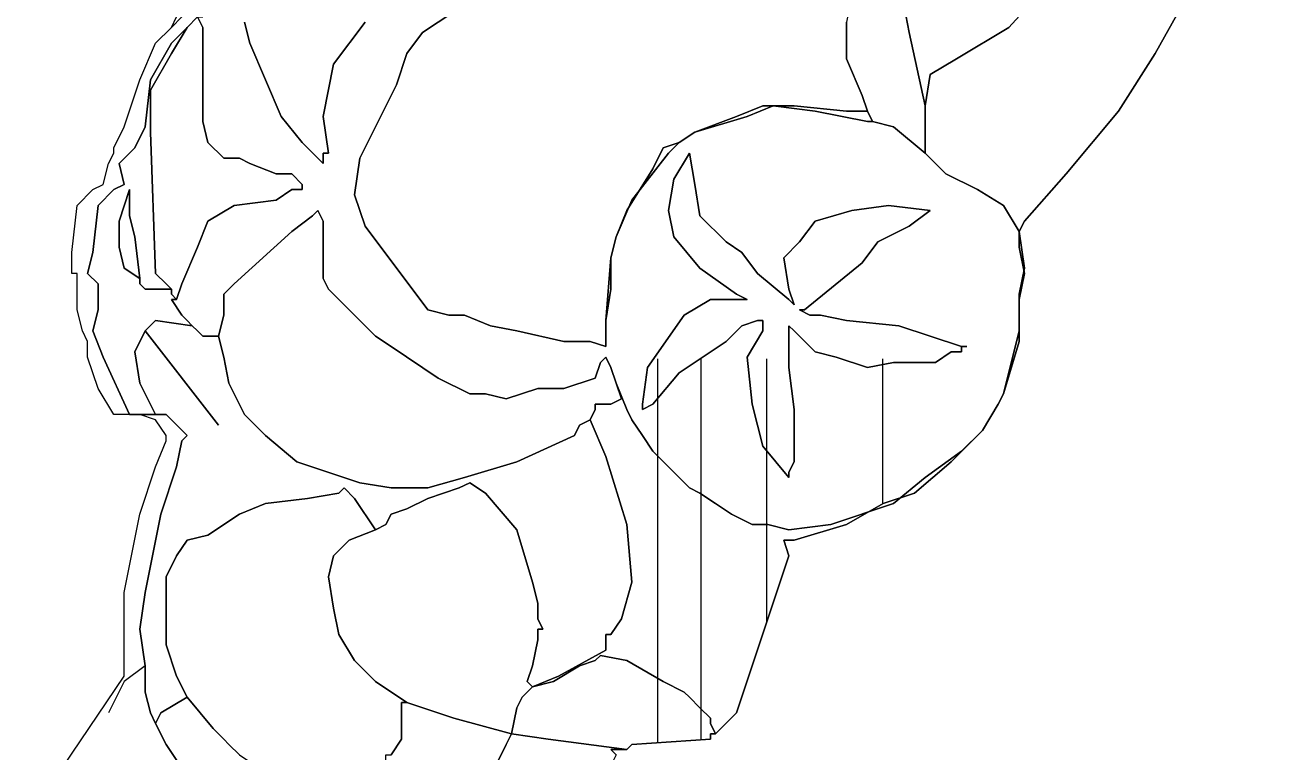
# Model space of a CAD drawing. Header units: millimetres. Extents: x 0 to 13338, y 0 to 11580.
# Drawn here: x 9362 to 9432.8, y 981.4 to 1022.9 of the extents above; entities that cross this region are included whole.
import ezdxf

# ---------------------------------------------------------------- set-up
doc = ezdxf.new("R2010")
doc.units = ezdxf.units.MM
doc.layers.add('dwgmodels.com', color=250, linetype='Continuous')

# ---------------------------------------------------------------- blocks, each defined once
blk = doc.blocks.new('Public Light 12_side_dwgmodels.com')
at = {"color": 0}
for p, q in [((-6.792, 313.18), (-8.285, 310.493)), ((-8.285, 310.493), (-10.375, 307.209)), ((-10.375, 307.209), (-13.36, 303.626)), ((-13.36, 303.626), (-15.749, 300.939)), ((-15.749, 300.939), (-16.047, 300.342)), ((-16.047, 300.342), (-16.047, 299.446)), ((-16.047, 299.446), (-15.749, 297.954)), ((-15.749, 297.954), (-16.047, 296.461)), ((-16.047, 296.461), (-16.047, 294.073)), ((-16.047, 294.073), (-16.943, 291.087)), ((-16.943, 291.087), (-17.242, 290.49)), ((-17.242, 290.49), (-18.137, 288.997)), ((-18.137, 288.997), (-19.929, 287.206)), ((-19.929, 287.206), (-22.018, 285.415)), ((-22.018, 285.415), (-23.81, 284.817)), ((-23.81, 284.817), (-25.9, 283.623)), ((-25.9, 283.623), (-28.885, 282.728)), ((-29.482, 282.728), (-29.184, 281.832)), ((-28.885, 282.728), (-29.482, 282.728)), ((-29.184, 281.832), (-32.169, 272.875)), ((-65.905, 275.562), (-67.1, 274.667)), ((-65.905, 275.562), (-67.1, 274.667)), ((-65.905, 275.264), (-65.905, 275.562)), ((-65.905, 274.07), (-65.905, 275.264)), ((-72.772, 266.606), (-67.1, 274.965)), ((-67.1, 274.667), (-67.995, 272.875)), ((-67.1, 274.667), (-67.995, 272.875)), ((-65.607, 272.875), (-65.905, 274.07)), ((-65.308, 272.278), (-65.607, 272.875)), ((-32.169, 272.875), (-33.363, 271.681)), ((-64.711, 271.084), (-65.308, 272.278)), ((-63.517, 269.293), (-64.711, 271.084)), ((-38.14, 271.084), (-38.439, 270.786)), ((-33.662, 271.383), (-38.14, 271.084)), ((-33.662, 271.681), (-33.662, 271.383)), ((-33.363, 271.681), (-33.662, 271.681)), ((-39.334, 270.786), (-39.036, 270.487)), ((-38.439, 270.786), (-39.334, 270.786))]:
    blk.add_line(p, q, dxfattribs=at)
for points in [[(-22.615, 313.18), (-22.317, 311.687), (-21.421, 307.507), (-21.123, 309.299), (-19.63, 310.194), (-16.644, 311.986), (-13.36, 315.568)], [(-21.421, 307.507), (-21.123, 309.299), (-19.63, 310.194), (-16.644, 311.986), (-13.36, 315.568), (-9.778, 319.449), (-9.479, 320.644), (-8.882, 321.539), (-7.688, 323.331), (-5.598, 327.51), (-5.3, 330.197), (-5.001, 331.69)], [(-13.36, 315.568), (-16.644, 311.986), (-19.63, 310.194), (-21.123, 309.299), (-21.421, 307.507), (-21.421, 304.82), (-20.227, 303.626), (-18.436, 302.731), (-16.943, 301.835), (-16.047, 300.342), (-15.749, 300.939), (-13.36, 303.626), (-10.375, 307.209), (-8.285, 310.493), (-6.792, 313.18)], [(-2.015, 330.496), (-2.015, 330.197), (-2.911, 326.017), (-3.508, 323.928), (-3.807, 321.539), (-5.3, 317.36), (-6.792, 313.18), (-8.285, 310.493), (-10.375, 307.209), (-13.36, 303.626), (-15.749, 300.939), (-16.047, 300.342)], [(-64.413, 311.986), (-64.114, 312.583), (-63.815, 312.881), (-64.413, 313.478), (-64.413, 314.075), (-64.413, 314.374), (-64.711, 314.374), (-65.308, 315.27), (-65.607, 316.464), (-66.204, 317.36), (-66.801, 320.644), (-67.398, 324.525), (-67.995, 328.107)], [(-60.233, 312.284), (-59.934, 311.09), (-58.143, 306.91), (-56.949, 305.417), (-55.755, 304.223), (-55.755, 304.522), (-55.755, 304.82), (-55.456, 304.82), (-55.755, 306.91), (-55.157, 309.896), (-53.366, 312.284)], [(-48.291, 312.881), (-50.082, 311.687), (-50.978, 310.493), (-51.575, 308.702), (-53.665, 304.522), (-53.963, 302.432), (-53.366, 300.641), (-49.784, 295.864), (-48.589, 295.565), (-47.694, 295.565), (-46.201, 294.968), (-44.708, 294.67), (-42.021, 294.073), (-40.529, 294.073), (-39.633, 293.774), (-39.633, 295.267), (-39.334, 298.849), (-39.036, 300.044), (-38.439, 301.536), (-36.946, 303.925), (-36.349, 305.119), (-35.453, 305.417), (-34.557, 306.015), (-32.169, 306.91), (-30.676, 307.507), (-28.885, 307.507), (-25.9, 307.209), (-25.302, 307.209), (-24.705, 307.209), (-25.004, 308.104), (-25.9, 310.194), (-25.9, 312.284)], [(-22.317, 314.075), (-21.421, 317.36), (-20.227, 319.748), (-21.421, 319.748), (-22.317, 318.852), (-23.511, 317.658), (-24.705, 315.867), (-25.302, 314.673), (-25.302, 314.374), (-25.601, 313.777), (-25.9, 312.284), (-25.9, 310.194), (-25.004, 308.104), (-24.705, 307.209), (-24.407, 306.612), (-23.213, 306.313), (-21.421, 304.82), (-21.421, 307.507), (-22.317, 311.687), (-22.615, 313.18), (-22.317, 314.075), (-22.317, 314.075)], [(-20.227, 319.748), (-21.421, 317.36), (-22.317, 314.075), (-22.615, 313.18), (-22.317, 311.687), (-21.421, 307.507)], [(-62.92, 312.583), (-62.621, 311.986), (-62.621, 306.612), (-62.323, 305.417), (-61.427, 304.522), (-60.83, 304.522), (-60.531, 304.522), (-59.934, 304.223), (-58.442, 303.626), (-57.546, 303.626), (-56.949, 303.029), (-56.949, 302.731), (-57.546, 302.731), (-58.442, 302.133), (-60.83, 301.835), (-62.323, 300.939), (-62.92, 299.446), (-63.815, 297.357), (-64.114, 296.461), (-64.413, 296.461), (-63.815, 295.565), (-63.517, 295.267), (-63.218, 294.968), (-62.92, 294.67), (-62.621, 294.371), (-62.024, 294.371), (-61.726, 294.371), (-61.427, 295.565), (-61.427, 296.76), (-60.83, 297.357), (-57.546, 300.342), (-56.352, 301.238), (-56.053, 301.536), (-55.755, 300.939), (-55.755, 298.551), (-55.755, 297.655), (-55.456, 297.058), (-55.157, 296.76), (-54.56, 296.162), (-53.366, 294.968), (-52.769, 294.371), (-51.873, 293.774), (-49.186, 291.983), (-47.395, 291.087), (-46.5, 291.087), (-45.305, 290.789), (-43.514, 291.386), (-42.021, 291.386), (-40.23, 291.983), (-39.931, 292.878), (-39.633, 293.177), (-39.334, 292.58), (-39.036, 291.684), (-38.439, 290.191), (-38.14, 289.594), (-37.543, 288.699), (-36.946, 287.803), (-36.647, 287.504), (-36.05, 286.907), (-34.856, 285.713), (-34.259, 285.415), (-33.363, 284.817), (-32.468, 284.22), (-31.273, 283.623), (-30.378, 283.623), (-29.184, 283.325), (-26.795, 283.623), (-23.213, 284.817), (-21.421, 286.31), (-19.331, 287.803), (-18.137, 288.997), (-17.242, 290.49), (-16.943, 291.087), (-16.047, 294.67), (-16.047, 296.76), (-15.749, 298.252), (-16.047, 300.342), (-16.943, 301.835), (-18.436, 302.731), (-20.227, 303.626), (-21.421, 304.82), (-23.213, 306.313), (-24.407, 306.612), (-24.705, 306.612), (-27.691, 307.209), (-30.079, 307.507), (-31.572, 306.91), (-34.557, 306.015), (-35.453, 305.417), (-36.05, 304.82), (-38.14, 302.133), (-39.036, 300.044), (-39.334, 298.849), (-39.334, 297.058), (-39.633, 295.267), (-39.633, 293.774), (-40.529, 294.073), (-42.021, 294.073), (-44.708, 294.67), (-46.201, 294.968), (-47.694, 295.565), (-48.589, 295.565), (-49.784, 295.864), (-53.366, 300.641), (-53.963, 302.432), (-53.665, 304.522), (-51.575, 308.702), (-50.978, 310.493), (-50.082, 311.687), (-48.291, 312.881)], [(-53.366, 312.284), (-55.157, 309.896), (-55.755, 306.91), (-55.456, 304.82), (-55.755, 304.82), (-55.755, 304.522), (-55.755, 304.223), (-56.949, 305.417), (-58.143, 306.91), (-59.934, 311.09), (-60.233, 312.284)], [(-60.233, 312.284), (-59.934, 311.09), (-58.143, 306.91), (-56.949, 305.417), (-55.755, 304.223), (-55.755, 304.522), (-55.755, 304.82), (-55.456, 304.82), (-55.755, 306.91), (-55.157, 309.896), (-53.366, 312.284)], [(-48.291, 312.881), (-50.082, 311.687), (-50.978, 310.493), (-51.575, 308.702), (-53.665, 304.522), (-53.963, 302.432), (-53.366, 300.641), (-49.784, 295.864), (-48.589, 295.565), (-47.694, 295.565), (-46.201, 294.968), (-44.708, 294.67), (-42.021, 294.073), (-40.529, 294.073), (-39.633, 293.774), (-39.633, 295.267)], [(-62.621, 311.986), (-62.92, 312.583)], [(-62.92, 312.583), (-63.517, 311.986), (-64.413, 310.493), (-65.607, 308.403), (-65.607, 306.015), (-65.308, 297.954), (-64.711, 297.357), (-64.413, 297.058), (-64.413, 296.76), (-64.114, 296.461), (-63.815, 297.357), (-62.92, 299.446), (-62.323, 300.939), (-60.83, 301.835), (-58.442, 302.133), (-57.546, 302.731), (-56.949, 302.731), (-56.949, 303.029), (-57.546, 303.626), (-58.442, 303.626), (-59.934, 304.223), (-60.531, 304.522), (-60.83, 304.522), (-61.427, 304.522), (-62.323, 305.417), (-62.621, 306.612), (-62.621, 311.986), (-62.621, 311.986)], [(-64.413, 311.986), (-63.815, 312.583)], [(-64.114, 296.461), (-63.815, 297.357), (-62.92, 299.446), (-62.323, 300.939), (-60.83, 301.835), (-58.442, 302.133), (-57.546, 302.731), (-56.949, 302.731), (-56.949, 303.029), (-57.546, 303.626), (-58.442, 303.626), (-59.934, 304.223), (-60.531, 304.522), (-60.83, 304.522), (-61.427, 304.522), (-62.323, 305.417), (-62.621, 306.612), (-62.621, 311.986), (-62.92, 312.583), (-62.621, 312.583)], [(-63.517, 311.986), (-62.92, 312.583)], [(-25.9, 312.284), (-25.9, 310.194), (-25.004, 308.104), (-24.705, 307.209)], [(-66.502, 289.893), (-67.1, 289.893), (-67.697, 289.893), (-68.592, 291.386), (-69.189, 293.177), (-69.189, 294.073), (-69.488, 294.67), (-69.786, 295.864), (-69.786, 297.357), (-69.786, 297.655), (-69.786, 297.954), (-70.085, 297.954), (-70.085, 299.148), (-69.786, 301.835), (-68.891, 302.731), (-68.294, 303.029), (-67.995, 304.223), (-67.697, 304.82), (-67.697, 305.119), (-67.1, 306.313), (-66.204, 309), (-65.308, 311.09), (-64.413, 311.986)], [(-65.308, 289.893), (-66.502, 289.893), (-66.801, 289.893), (-68.294, 293.177), (-68.891, 294.67), (-68.592, 295.864), (-68.592, 297.357), (-69.189, 297.954), (-68.891, 299.148), (-68.592, 301.835), (-67.697, 302.731), (-67.1, 303.029), (-67.398, 304.223), (-66.502, 305.119), (-65.905, 306.313), (-65.607, 309), (-64.413, 311.09), (-63.517, 311.986)], [(-63.517, 311.986), (-64.413, 311.09), (-65.607, 309), (-65.905, 306.313), (-66.502, 305.119), (-67.398, 304.223), (-67.1, 303.029), (-67.697, 302.731), (-68.592, 301.835), (-68.891, 299.148), (-69.189, 297.954), (-68.592, 297.357), (-68.592, 295.864), (-68.891, 294.67), (-68.294, 293.177), (-66.801, 289.893), (-66.502, 289.893), (-65.308, 289.893), (-66.204, 291.684), (-66.502, 293.475), (-65.905, 294.67), (-65.308, 295.267), (-63.218, 294.968), (-63.517, 295.267), (-63.815, 295.565), (-64.413, 296.461), (-64.114, 296.461), (-64.413, 296.76), (-64.413, 297.058), (-65.905, 297.058), (-66.204, 297.357), (-66.204, 297.655), (-67.1, 298.252), (-67.398, 299.446), (-67.398, 300.939), (-66.801, 302.731), (-66.801, 301.835), (-66.801, 301.238), (-66.502, 300.044), (-66.204, 297.655), (-66.204, 297.357), (-65.905, 297.058), (-64.413, 297.058), (-64.711, 297.357), (-65.308, 297.954), (-65.607, 306.015), (-65.607, 308.403), (-64.413, 310.493), (-63.517, 311.986), (-63.517, 311.986)], [(-64.413, 297.058), (-64.711, 297.357), (-65.308, 297.954), (-65.607, 306.015), (-65.607, 308.403), (-64.413, 310.493), (-63.517, 311.986)], [(-34.557, 306.015), (-31.572, 306.91), (-30.079, 307.507), (-27.691, 307.209), (-24.705, 306.612), (-24.407, 306.612)], [(-24.705, 307.209), (-25.302, 307.209), (-25.9, 307.209), (-28.885, 307.507), (-30.676, 307.507), (-32.169, 306.91), (-34.557, 306.015)], [(-32.169, 306.91), (-34.557, 306.015), (-31.572, 306.91), (-30.079, 307.507), (-27.691, 307.209), (-24.705, 306.612), (-24.407, 306.612), (-24.705, 307.209), (-25.302, 307.209), (-25.9, 307.209), (-28.885, 307.507), (-30.676, 307.507), (-32.169, 306.91), (-32.169, 306.91)], [(-24.705, 307.209), (-24.407, 306.612)], [(-21.421, 304.82), (-21.421, 307.507)], [(-24.407, 306.612), (-23.213, 306.313), (-21.421, 304.82)], [(-34.557, 306.015), (-35.453, 305.417)], [(-35.453, 305.417), (-36.349, 305.119), (-36.946, 303.925), (-38.439, 301.536), (-39.036, 300.044)], [(-39.036, 300.044), (-38.14, 302.133), (-36.05, 304.82), (-35.453, 305.417)], [(-36.05, 304.82), (-35.453, 305.417), (-36.349, 305.119), (-36.946, 303.925), (-38.439, 301.536), (-39.036, 300.044), (-38.14, 302.133), (-36.05, 304.82), (-36.05, 304.82)], [(-21.123, 301.536), (-23.511, 301.835), (-25.601, 301.536), (-27.691, 300.939), (-28.586, 299.745), (-29.482, 298.849), (-29.184, 297.058), (-28.885, 296.162), (-29.184, 296.461), (-30.975, 297.954), (-31.871, 299.148), (-32.766, 299.745), (-34.259, 301.238), (-34.557, 303.029), (-34.856, 304.82), (-35.752, 303.328), (-36.05, 301.536), (-35.752, 300.044), (-34.259, 298.252), (-32.169, 296.76), (-31.572, 296.461), (-33.662, 296.461), (-35.155, 295.565), (-37.244, 292.58), (-37.543, 290.49), (-37.543, 290.191), (-36.946, 290.49), (-35.453, 292.281), (-32.766, 294.073), (-31.871, 294.968), (-30.975, 295.267), (-30.676, 295.267), (-30.676, 294.67), (-31.572, 293.177), (-31.273, 290.49), (-30.676, 288.102), (-29.184, 286.31), (-29.184, 286.609), (-28.885, 287.206), (-28.885, 288.699), (-28.885, 290.191), (-29.184, 292.58), (-29.184, 294.073), (-29.184, 294.968), (-28.885, 294.67), (-27.691, 293.475), (-26.497, 293.177), (-24.705, 292.58), (-23.213, 292.878), (-20.824, 292.878), (-19.929, 293.475), (-19.331, 293.475), (-19.331, 293.774), (-19.033, 293.774), (-19.331, 293.774), (-22.914, 294.968), (-25.9, 295.267), (-27.392, 295.565), (-27.989, 295.565), (-28.586, 295.864), (-28.288, 295.864), (-25.004, 298.551), (-24.108, 299.745), (-22.317, 300.641), (-21.123, 301.536)], [(-22.317, 300.641), (-21.123, 301.536), (-23.511, 301.835), (-25.601, 301.536), (-27.691, 300.939), (-28.586, 299.745), (-29.482, 298.849), (-29.184, 297.058), (-28.885, 296.162), (-29.184, 296.461), (-30.975, 297.954), (-31.871, 299.148), (-32.766, 299.745), (-34.259, 301.238), (-34.557, 303.029), (-34.856, 304.82), (-35.752, 303.328), (-36.05, 301.536), (-35.752, 300.044), (-34.259, 298.252), (-32.169, 296.76), (-31.572, 296.461), (-33.662, 296.461), (-35.155, 295.565), (-37.244, 292.58), (-37.543, 290.49), (-37.543, 290.191), (-36.946, 290.49), (-35.453, 292.281), (-32.766, 294.073), (-31.871, 294.968), (-30.975, 295.267), (-30.676, 295.267), (-30.676, 294.67), (-31.572, 293.177), (-31.273, 290.49), (-30.676, 288.102), (-29.184, 286.31), (-29.184, 286.609), (-28.885, 287.206), (-28.885, 288.699), (-28.885, 290.191), (-29.184, 292.58), (-29.184, 294.073), (-29.184, 294.968), (-28.885, 294.67), (-27.691, 293.475), (-26.497, 293.177), (-24.705, 292.58), (-23.213, 292.878), (-20.824, 292.878), (-19.929, 293.475), (-19.331, 293.475), (-19.331, 293.774), (-19.033, 293.774), (-19.331, 293.774), (-22.914, 294.968), (-25.9, 295.267), (-27.392, 295.565), (-27.989, 295.565), (-28.586, 295.864), (-28.288, 295.864), (-25.004, 298.551), (-24.108, 299.745), (-22.317, 300.641), (-22.317, 300.641)], [(-21.123, 301.536), (-22.317, 300.641), (-24.108, 299.745), (-25.004, 298.551), (-28.288, 295.864), (-28.586, 295.864), (-27.989, 295.565), (-27.392, 295.565), (-25.9, 295.267), (-22.914, 294.968), (-19.331, 293.774), (-19.033, 293.774), (-19.331, 293.774), (-19.331, 293.475), (-19.929, 293.475), (-20.824, 292.878), (-23.213, 292.878), (-24.705, 292.58), (-26.497, 293.177), (-27.691, 293.475), (-28.885, 294.67), (-29.184, 294.968), (-29.184, 294.073), (-29.184, 292.58), (-28.885, 290.191), (-28.885, 288.699), (-28.885, 287.206), (-29.184, 286.609), (-29.184, 286.31), (-30.676, 288.102), (-31.273, 290.49), (-31.572, 293.177), (-30.676, 294.67), (-30.676, 295.267), (-30.975, 295.267), (-31.871, 294.968), (-32.766, 294.073), (-35.453, 292.281), (-36.946, 290.49), (-37.543, 290.191), (-37.543, 290.49), (-37.244, 292.58), (-35.155, 295.565), (-33.662, 296.461), (-31.572, 296.461), (-32.169, 296.76), (-34.259, 298.252), (-35.752, 300.044), (-36.05, 301.536), (-35.752, 303.328), (-34.856, 304.82), (-34.557, 303.029), (-34.259, 301.238), (-32.766, 299.745), (-31.871, 299.148), (-30.975, 297.954), (-29.184, 296.461), (-28.885, 296.162), (-29.184, 297.058), (-29.482, 298.849), (-28.586, 299.745), (-27.691, 300.939), (-25.601, 301.536), (-23.511, 301.835), (-21.123, 301.536), (-21.123, 301.536)], [(-21.421, 304.82), (-20.227, 303.626), (-18.436, 302.731), (-16.943, 301.835), (-16.047, 300.342)], [(-66.204, 297.655), (-67.1, 298.252), (-67.398, 299.446), (-67.398, 300.939), (-66.801, 302.731), (-66.801, 301.835), (-66.801, 301.238), (-66.502, 300.044), (-66.204, 297.655)], [(-66.801, 302.731), (-67.398, 300.939), (-67.398, 299.446), (-67.1, 298.252), (-66.204, 297.655), (-66.502, 300.044), (-66.801, 301.238), (-66.801, 301.835), (-66.801, 302.731), (-66.801, 302.731)], [(-39.036, 291.684), (-39.334, 292.58), (-39.633, 293.177), (-39.931, 292.878), (-40.23, 291.983), (-42.021, 291.386), (-43.514, 291.386), (-45.305, 290.789), (-46.5, 291.087), (-47.395, 291.087), (-49.186, 291.983), (-51.873, 293.774), (-52.769, 294.371), (-53.366, 294.968), (-54.56, 296.162), (-55.157, 296.76), (-55.456, 297.058), (-55.755, 297.655), (-55.755, 298.551), (-55.755, 300.939), (-56.053, 301.536), (-56.352, 301.238), (-57.546, 300.342), (-60.83, 297.357), (-61.427, 296.76), (-61.427, 295.565), (-61.726, 294.371), (-61.427, 293.177), (-61.129, 291.684), (-60.233, 289.893), (-59.039, 288.699), (-57.247, 287.206), (-53.665, 286.012), (-51.873, 285.713), (-49.784, 285.713), (-47.694, 286.31), (-44.708, 287.206), (-41.424, 288.699), (-41.126, 289.296), (-40.529, 289.594), (-40.23, 290.191), (-40.23, 290.49), (-39.931, 290.49), (-39.334, 290.49), (-38.737, 290.789), (-39.036, 291.684), (-39.036, 291.684)], [(-39.036, 291.684), (-39.334, 292.58), (-39.633, 293.177), (-39.931, 292.878), (-40.23, 291.983), (-42.021, 291.386), (-43.514, 291.386), (-45.305, 290.789), (-46.5, 291.087), (-47.395, 291.087), (-49.186, 291.983), (-51.873, 293.774), (-52.769, 294.371), (-53.366, 294.968), (-54.56, 296.162), (-55.157, 296.76), (-55.456, 297.058), (-55.755, 297.655), (-55.755, 298.551), (-55.755, 300.939), (-56.053, 301.536), (-56.352, 301.238), (-57.546, 300.342), (-60.83, 297.357), (-61.427, 296.76), (-61.427, 295.565), (-61.726, 294.371)], [(-39.036, 300.044), (-39.334, 298.849)], [(-16.047, 300.342), (-16.047, 299.446), (-15.749, 297.954), (-16.047, 296.461), (-16.047, 294.073), (-16.943, 291.087)], [(-16.047, 300.342), (-15.749, 298.252), (-16.047, 296.76), (-16.047, 294.67), (-16.943, 291.087)], [(-16.047, 294.67), (-16.943, 291.087), (-16.047, 294.073), (-16.047, 296.461), (-15.749, 297.954), (-16.047, 299.446), (-16.047, 300.342), (-15.749, 298.252), (-16.047, 296.76), (-16.047, 294.67), (-16.047, 294.67)], [(-39.334, 298.849), (-39.633, 295.267)], [(-39.633, 295.267), (-39.334, 297.058), (-39.334, 298.849)], [(-39.334, 297.058), (-39.334, 298.849), (-39.633, 295.267), (-39.334, 297.058), (-39.334, 297.058)], [(-66.204, 297.655), (-66.204, 297.357), (-65.905, 297.058), (-64.413, 297.058)], [(-64.114, 296.461), (-64.413, 296.76), (-64.413, 297.058)], [(-63.517, 295.267), (-63.815, 295.565), (-64.413, 296.461), (-64.114, 296.461)], [(-40.529, 289.594), (-41.126, 289.296), (-41.424, 288.699), (-44.708, 287.206), (-47.694, 286.31), (-49.784, 285.713), (-51.873, 285.713), (-53.665, 286.012), (-57.247, 287.206), (-59.039, 288.699), (-60.233, 289.893), (-61.129, 291.684), (-61.427, 293.177), (-61.726, 294.371), (-62.024, 294.371), (-62.621, 294.371), (-62.92, 294.67), (-63.218, 294.968), (-65.308, 295.267), (-65.905, 294.67), (-61.726, 289.296), (-65.905, 294.67), (-66.502, 293.475), (-66.204, 291.684), (-65.308, 289.893), (-64.711, 289.893), (-64.413, 289.594), (-63.517, 288.699), (-63.815, 288.4), (-64.114, 286.907), (-65.01, 284.22), (-65.905, 279.742), (-66.204, 277.652), (-65.905, 275.562), (-65.905, 275.264), (-65.905, 274.07), (-65.607, 272.875), (-65.308, 272.278), (-65.01, 272.875), (-63.517, 273.771), (-64.114, 274.965), (-64.711, 276.757), (-64.711, 278.846), (-64.711, 280.638), (-64.114, 281.832), (-63.517, 282.728), (-62.323, 283.026), (-60.531, 284.22), (-59.039, 284.817), (-56.65, 285.116), (-54.859, 285.415), (-54.56, 285.713), (-53.963, 285.116), (-52.769, 283.325), (-52.172, 283.623), (-51.873, 284.22), (-50.978, 284.519), (-49.784, 285.116), (-47.992, 285.713), (-47.395, 286.012), (-46.5, 285.415), (-44.708, 283.325), (-43.813, 280.339), (-43.514, 279.145), (-43.514, 278.548), (-43.514, 278.249), (-43.215, 277.652), (-43.514, 277.652), (-43.514, 277.055), (-43.813, 275.562), (-44.111, 274.667), (-43.813, 274.368), (-42.32, 274.965), (-39.633, 276.458), (-39.633, 277.055), (-39.633, 277.354), (-39.334, 277.354), (-38.737, 278.249), (-38.14, 280.339), (-38.439, 283.623), (-39.633, 287.504), (-40.529, 289.594), (-40.529, 289.594)], [(-63.218, 294.968), (-65.308, 295.267), (-65.905, 294.67)], [(-63.218, 294.968), (-63.517, 295.267)], [(-63.218, 294.968), (-63.517, 295.267)], [(-63.218, 294.968), (-63.517, 295.267), (-63.218, 294.968), (-63.218, 294.968)], [(-65.905, 294.67), (-66.502, 293.475), (-66.204, 291.684), (-65.308, 289.893)], [(-65.905, 294.67), (-61.726, 289.296)], [(-61.726, 294.371), (-62.024, 294.371), (-62.621, 294.371), (-62.92, 294.67), (-63.218, 294.968)], [(-40.529, 289.594), (-41.126, 289.296), (-41.424, 288.699), (-44.708, 287.206), (-47.694, 286.31), (-49.784, 285.713), (-51.873, 285.713), (-53.665, 286.012), (-57.247, 287.206), (-59.039, 288.699), (-60.233, 289.893), (-61.129, 291.684), (-61.427, 293.177), (-61.726, 294.371)], [(-36.666, 271.182), (-36.666, 293.08)], [(-34.181, 271.348), (-34.181, 293.08)], [(-30.452, 278.026), (-30.452, 293.08)], [(-23.824, 284.809), (-23.824, 293.08)], [(-16.368, 293.004), (-16.368, 293.08)], [(-18.137, 288.997), (-19.331, 287.803), (-21.421, 286.31), (-23.213, 284.817), (-26.795, 283.623), (-29.184, 283.325), (-30.378, 283.623), (-31.273, 283.623), (-32.468, 284.22), (-33.363, 284.817), (-34.259, 285.415), (-34.856, 285.713), (-36.05, 286.907), (-36.647, 287.504), (-36.946, 287.803), (-37.543, 288.699), (-38.14, 289.594), (-38.439, 290.191), (-39.036, 291.684), (-38.737, 290.789), (-39.334, 290.49), (-39.931, 290.49), (-40.23, 290.49), (-40.23, 290.191), (-40.529, 289.594), (-39.633, 287.504), (-38.439, 283.623), (-38.14, 280.339), (-38.737, 278.249), (-39.334, 277.354), (-39.633, 277.354), (-39.633, 277.055), (-39.633, 276.458), (-42.32, 274.965), (-43.813, 274.368), (-42.618, 274.667), (-41.126, 275.562), (-40.23, 275.861), (-39.931, 276.16), (-38.439, 275.861), (-36.349, 274.667), (-35.155, 274.07), (-34.856, 273.771), (-34.259, 273.174), (-33.662, 272.577), (-33.662, 272.278), (-33.363, 271.681), (-32.169, 272.875), (-29.184, 281.832), (-29.482, 282.728), (-28.885, 282.728), (-25.9, 283.623), (-23.81, 284.817), (-22.018, 285.415), (-19.929, 287.206), (-18.137, 288.997), (-18.137, 288.997)], [(-39.036, 291.684), (-38.737, 290.789), (-39.334, 290.49), (-39.931, 290.49), (-40.23, 290.49), (-40.23, 290.191), (-40.529, 289.594)], [(-18.137, 288.997), (-19.331, 287.803), (-21.421, 286.31), (-23.213, 284.817), (-26.795, 283.623), (-29.184, 283.325), (-30.378, 283.623), (-31.273, 283.623), (-32.468, 284.22), (-33.363, 284.817), (-34.259, 285.415), (-34.856, 285.713), (-36.05, 286.907), (-36.647, 287.504), (-36.946, 287.803), (-37.543, 288.699), (-38.14, 289.594), (-38.439, 290.191), (-39.036, 291.684)], [(-16.943, 291.087), (-17.242, 290.49), (-18.137, 288.997)], [(-67.1, 274.965), (-67.1, 275.264), (-67.1, 277.055), (-67.1, 279.742), (-66.204, 284.22), (-65.308, 286.907), (-64.711, 288.4), (-64.711, 288.699), (-65.308, 289.594), (-66.204, 289.893), (-66.502, 289.893)], [(-65.905, 275.562), (-66.204, 277.652), (-65.905, 279.742), (-65.01, 284.22), (-64.114, 286.907), (-63.815, 288.4), (-63.517, 288.699), (-64.413, 289.594), (-64.711, 289.893), (-65.308, 289.893)], [(-43.813, 274.368), (-42.32, 274.965), (-39.633, 276.458), (-39.633, 277.055), (-39.633, 277.354), (-39.334, 277.354), (-38.737, 278.249), (-38.14, 280.339), (-38.439, 283.623), (-39.633, 287.504), (-40.529, 289.594)], [(-18.137, 288.997), (-19.929, 287.206), (-22.018, 285.415), (-23.81, 284.817), (-25.9, 283.623), (-28.885, 282.728), (-29.482, 282.728), (-29.184, 281.832), (-32.169, 272.875), (-33.363, 271.681)], [(-43.215, 277.652), (-43.514, 278.249), (-43.514, 278.548), (-43.514, 279.145), (-43.813, 280.339), (-44.708, 283.325), (-46.5, 285.415), (-47.395, 286.012), (-47.992, 285.713), (-49.784, 285.116), (-50.978, 284.519), (-51.873, 284.22), (-52.172, 283.623), (-52.769, 283.325), (-54.262, 282.728), (-55.157, 281.832), (-55.456, 280.638), (-55.157, 278.846), (-54.859, 277.354), (-53.963, 275.861), (-52.769, 274.667), (-50.978, 273.473), (-48.291, 272.577), (-45.007, 271.681), (-44.708, 273.174), (-44.41, 273.771), (-43.813, 274.368), (-44.111, 274.667), (-43.813, 275.562), (-43.514, 277.055), (-43.514, 277.652), (-43.215, 277.652), (-43.215, 277.652)], [(-52.769, 283.325), (-52.172, 283.623), (-51.873, 284.22), (-50.978, 284.519), (-49.784, 285.116), (-47.992, 285.713), (-47.395, 286.012), (-46.5, 285.415), (-44.708, 283.325), (-43.813, 280.339), (-43.514, 279.145), (-43.514, 278.548), (-43.514, 278.249), (-43.215, 277.652), (-43.514, 277.652), (-43.514, 277.055), (-43.813, 275.562), (-44.111, 274.667), (-43.813, 274.368)], [(-62.323, 283.026), (-63.517, 282.728), (-64.114, 281.832), (-64.711, 280.638), (-64.711, 278.846), (-64.711, 276.757), (-64.114, 274.965), (-63.517, 273.771), (-62.024, 271.98), (-61.427, 271.383), (-61.129, 271.084), (-60.531, 270.487)], [(-51.873, 270.487), (-51.276, 271.383), (-51.276, 272.577), (-51.276, 273.174), (-51.276, 273.473), (-50.978, 273.473), (-52.769, 274.667), (-53.963, 275.861), (-54.859, 277.354), (-55.157, 278.846), (-55.456, 280.638), (-55.157, 281.832), (-54.262, 282.728), (-52.769, 283.325), (-53.963, 285.116), (-54.56, 285.713), (-54.859, 285.415), (-56.65, 285.116), (-59.039, 284.817), (-60.531, 284.22), (-62.323, 283.026), (-62.323, 283.026)], [(-52.769, 283.325), (-53.963, 285.116), (-54.56, 285.713), (-54.859, 285.415), (-56.65, 285.116), (-59.039, 284.817), (-60.531, 284.22), (-62.323, 283.026), (-63.517, 282.728), (-64.114, 281.832), (-64.711, 280.638), (-64.711, 278.846), (-64.711, 276.757), (-64.114, 274.965), (-63.517, 273.771)], [(-50.978, 273.473), (-52.769, 274.667), (-53.963, 275.861), (-54.859, 277.354), (-55.157, 278.846), (-55.456, 280.638), (-55.157, 281.832), (-54.262, 282.728), (-52.769, 283.325)], [(-38.439, 275.861), (-39.931, 276.16), (-40.23, 275.861), (-41.126, 275.562), (-42.618, 274.667), (-43.813, 274.368), (-44.41, 273.771), (-44.708, 273.174), (-45.007, 271.681), (-42.917, 271.383), (-38.439, 270.786), (-38.14, 271.084), (-33.662, 271.383), (-33.662, 271.681), (-33.363, 271.681), (-33.662, 272.278), (-33.662, 272.577), (-34.259, 273.174), (-34.856, 273.771), (-35.155, 274.07), (-36.349, 274.667), (-38.439, 275.861), (-38.439, 275.861)], [(-43.813, 274.368), (-42.618, 274.667), (-41.126, 275.562), (-40.23, 275.861), (-39.931, 276.16), (-38.439, 275.861), (-36.349, 274.667), (-35.155, 274.07), (-34.856, 273.771), (-34.259, 273.174), (-33.662, 272.577), (-33.662, 272.278), (-33.363, 271.681)], [(-65.308, 272.278), (-65.607, 272.875), (-65.905, 274.07), (-65.905, 275.264), (-65.905, 275.562)], [(-45.007, 271.681), (-44.708, 273.174), (-44.41, 273.771), (-43.813, 274.368)], [(-65.308, 272.278), (-65.01, 272.875), (-63.517, 273.771)], [(-45.305, 271.084), (-45.007, 271.681), (-48.291, 272.577), (-50.978, 273.473), (-51.276, 273.473), (-51.276, 273.174), (-51.276, 272.577), (-51.276, 271.383), (-51.873, 270.487)], [(-60.531, 270.487), (-61.129, 271.084), (-61.427, 271.383), (-62.024, 271.98), (-63.517, 273.771), (-65.01, 272.875), (-65.308, 272.278), (-64.711, 271.084), (-63.517, 269.293)], [(-46.798, 268.099), (-45.305, 271.084), (-45.305, 271.084)], [(-63.517, 273.771), (-62.024, 271.98), (-61.427, 271.383), (-61.129, 271.084), (-60.531, 270.487), (-58.74, 269.293), (-55.157, 268.696), (-53.665, 269.293), (-53.068, 269.591), (-52.172, 269.591), (-52.172, 270.188), (-52.172, 270.487), (-51.873, 270.487), (-51.276, 271.383), (-51.276, 272.577), (-51.276, 273.174), (-51.276, 273.473), (-50.978, 273.473)], [(-45.007, 271.681), (-48.291, 272.577), (-50.978, 273.473)], [(-57.546, 260.038), (-58.143, 261.232), (-58.442, 262.725), (-58.143, 266.307), (-58.442, 266.904), (-58.442, 267.203), (-58.74, 267.8), (-58.74, 268.099), (-59.337, 268.994), (-59.636, 268.696), (-60.531, 268.397), (-61.427, 267.8), (-62.024, 267.8), (-62.621, 268.099), (-63.218, 268.696), (-63.517, 269.293), (-64.711, 271.084), (-65.308, 272.278)], [(-42.917, 271.383), (-45.007, 271.681), (-45.305, 271.084), (-46.798, 268.099)], [(-39.036, 270.487), (-39.334, 270.786), (-38.439, 270.786), (-42.917, 271.383), (-42.917, 271.383)], [(-57.546, 260.038), (-56.65, 258.844), (-55.157, 258.545), (-53.963, 258.844), (-53.963, 259.142), (-53.665, 259.142), (-53.068, 259.142), (-53.068, 259.739), (-52.471, 260.336), (-51.873, 261.232), (-50.679, 261.829), (-48.888, 264.516), (-47.992, 266.307), (-46.798, 268.099), (-45.305, 271.084), (-45.007, 271.681)], [(-38.439, 270.786), (-42.917, 271.383), (-45.007, 271.681)], [(-33.363, 271.681), (-33.662, 271.681), (-33.662, 271.383), (-38.14, 271.084), (-38.439, 270.786)], [(-38.439, 270.786), (-39.334, 270.786), (-39.036, 270.487), (-39.931, 268.696), (-41.424, 267.203), (-42.917, 264.815), (-44.111, 263.62), (-44.708, 262.426), (-45.305, 261.531), (-45.604, 260.933), (-47.395, 259.142), (-48.888, 257.649), (-50.082, 256.455), (-50.978, 255.56), (-53.068, 254.962), (-53.963, 254.962), (-54.859, 255.56), (-55.456, 256.455), (-56.65, 257.948), (-57.247, 258.844), (-57.546, 259.441), (-57.546, 260.038)]]:
    blk.add_lwpolyline(points, dxfattribs=at)

msp = doc.modelspace()

# ---------------------------------------------------------------- block references
at = {"layer": 'dwgmodels.com'}
msp.add_blockref('Public Light 12_side_dwgmodels.com', (9434.768, 710.797), dxfattribs=at)

doc.saveas('drawing.dxf')
